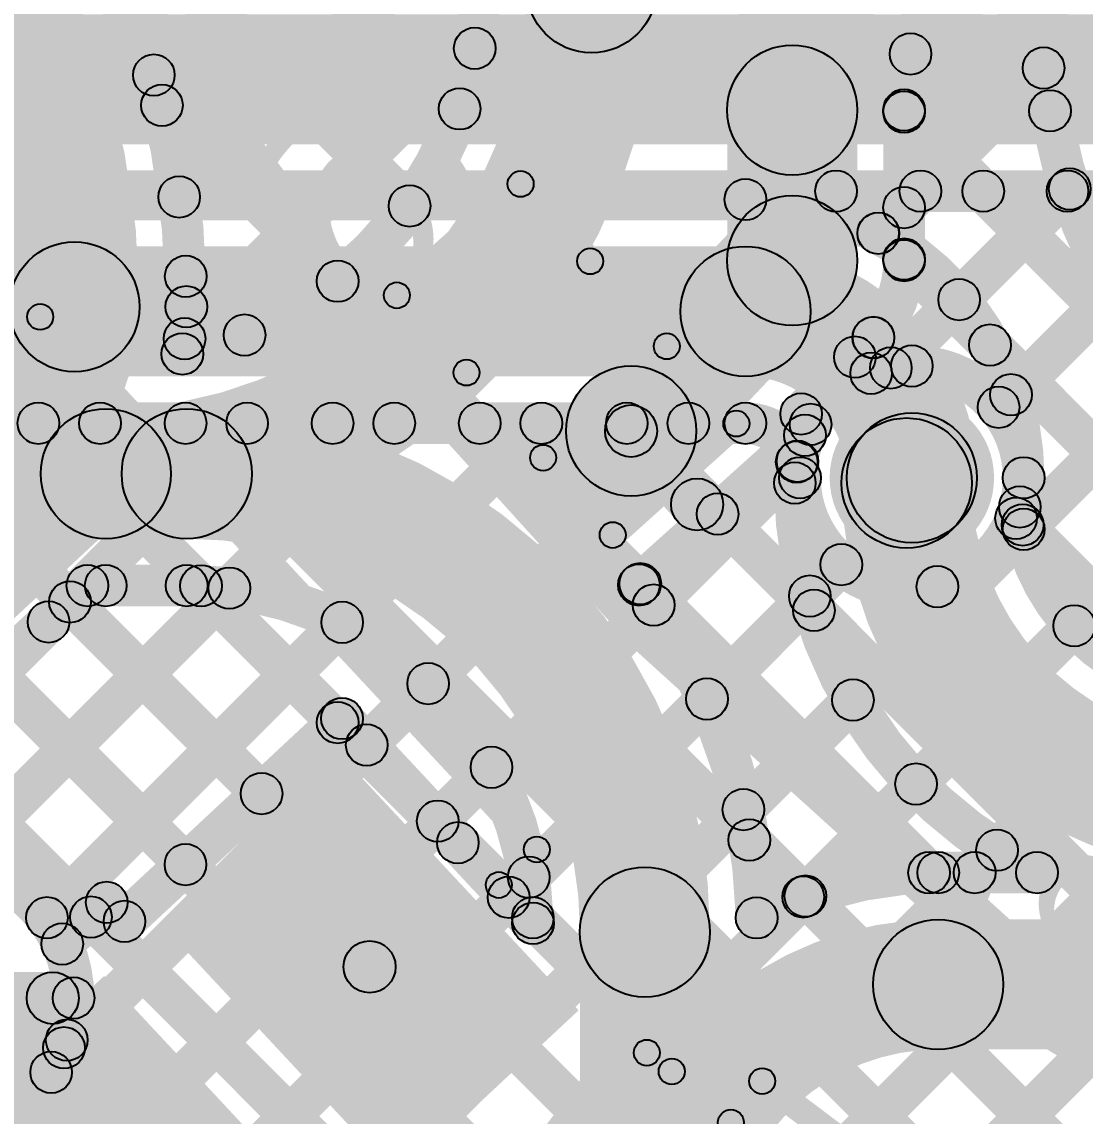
# Model space of a CAD drawing. Header units: millimetres. Extents: x -2.17 to 2.17, y -2.17 to 2.17.
# Drawn here: x -0.8121 to -0.6077, y -0.7823 to -0.572 of the extents above; entities that cross this region are included whole.
import ezdxf

# ---------------------------------------------------------------- set-up
doc = ezdxf.new("R2010")
doc.units = ezdxf.units.MM
doc.header["$MEASUREMENT"] = 0
for name, color, linetype in [('BottomLayer', 5, 'Continuous'), ('BottomSolder', 6, 'Continuous'), ('Mechanical2', 216, 'Continuous'), ('TopLayer', 1, 'Continuous'), ('TopOverlay', 2, 'Continuous'), ('TopPaste', 8, 'Continuous'), ('TopSolder', 216, 'Continuous'), ('ViaHoleLayer', 16, 'Continuous')]:
    doc.layers.add(name, color=color, linetype=linetype)

# ---------------------------------------------------------------- blocks, each defined once
blk = doc.blocks.new('WS2812B_M____219')
at = {"layer": 'TopLayer'}
for points in [[(-0.09409, 0.05079), (-0.03504, 0.05079), (-0.03504, 0.01142), (-0.09409, 0.01142)], [(0.03504, 0.05079), (0.09409, 0.05079), (0.09409, 0.01142), (0.03504, 0.01142)], [(0.03504, -0.01142), (0.09409, -0.01142), (0.09409, -0.05079), (0.03504, -0.05079)]]:
    blk.add_hatch(color=1, dxfattribs=at).paths.add_polyline_path(points)
at = {"layer": 'TopOverlay'}
h = blk.add_hatch(color=2, dxfattribs=at)
edge = h.paths.add_edge_path()
edge.add_arc((-0.07, 0.07), 0.0025, 0, 360)
h = blk.add_hatch(color=2, dxfattribs=at)
edge = h.paths.add_edge_path()
edge.add_arc((-0.07, 0.07), 0.0025, 0, 360)
for points in [[(-0.07, 0.0675), (-0.07, 0.0725), (0.07, 0.0725), (0.07, 0.0675)], [(-0.0675, 0.06), (-0.0725, 0.06), (-0.0725, 0.07), (-0.0675, 0.07)], [(0.0725, 0.06), (0.0675, 0.06), (0.0675, 0.07), (0.0725, 0.07)]]:
    blk.add_hatch(color=2, dxfattribs=at).paths.add_polyline_path(points)
h = blk.add_hatch(color=2, dxfattribs=at)
edge = h.paths.add_edge_path()
edge.add_arc((0.07, 0.07), 0.0025, 0, 360)
h = blk.add_hatch(color=2, dxfattribs=at)
edge = h.paths.add_edge_path()
edge.add_arc((0.07, 0.07), 0.0025, 0, 360)
h = blk.add_hatch(color=2, dxfattribs=at)
edge = h.paths.add_edge_path()
edge.add_arc((0.07, 0.06), 0.0025, 0, 360)
at = {"layer": 'TopPaste'}
for points in [[(-0.09409, 0.05079), (-0.03504, 0.05079), (-0.03504, 0.01142), (-0.09409, 0.01142)], [(0.03504, 0.05079), (0.09409, 0.05079), (0.09409, 0.01142), (0.03504, 0.01142)], [(0.03504, -0.01142), (0.09409, -0.01142), (0.09409, -0.05079), (0.03504, -0.05079)]]:
    blk.add_hatch(color=8, dxfattribs=at).paths.add_polyline_path(points)
at = {"layer": 'TopSolder'}
for points in [[(-0.09809, 0.05479), (-0.03104, 0.05479), (-0.03104, 0.00742), (-0.09809, 0.00742)], [(0.03104, 0.05479), (0.09809, 0.05479), (0.09809, 0.00742), (0.03104, 0.00742)], [(0.03104, -0.00742), (0.09809, -0.00742), (0.09809, -0.05479), (0.03104, -0.05479)]]:
    blk.add_hatch(color=216, dxfattribs=at).paths.add_polyline_path(points)
at = {"layer": 'TopOverlay'}
for centre in [(-0.07, 0.07), (-0.07, 0.07), (0.07, 0.07), (0.07, 0.07), (0.07, 0.06)]:
    blk.add_circle(centre, 0.0025, dxfattribs=at)
blk = doc.blocks.new('WS2812B_M____220')
at = {"layer": 'TopLayer'}
blk.add_hatch(color=1, dxfattribs=at).paths.add_polyline_path([(-0.09409, 0.05079), (-0.03504, 0.05079), (-0.03504, 0.01142), (-0.09409, 0.01142)])
at = {"layer": 'TopOverlay'}
h = blk.add_hatch(color=2, dxfattribs=at)
edge = h.paths.add_edge_path()
edge.add_arc((-0.07, 0.07), 0.0025, 0, 360)
h = blk.add_hatch(color=2, dxfattribs=at)
edge = h.paths.add_edge_path()
edge.add_arc((-0.07, 0.07), 0.0025, 0, 360)
for points in [[(-0.07, 0.0675), (-0.07, 0.0725), (0.07, 0.0725), (0.07, 0.0675)], [(-0.0675, 0.06), (-0.0725, 0.06), (-0.0725, 0.07), (-0.0675, 0.07)]]:
    blk.add_hatch(color=2, dxfattribs=at).paths.add_polyline_path(points)
h = blk.add_hatch(color=2, dxfattribs=at)
edge = h.paths.add_edge_path()
edge.add_arc((-0.091, 0.061), 0.0025, 0, 360)
h = blk.add_hatch(color=2, dxfattribs=at)
edge = h.paths.add_edge_path()
edge.add_arc((-0.085, 0.061), 0.0025, 0, 360)
h = blk.add_hatch(color=2, dxfattribs=at)
edge = h.paths.add_edge_path()
edge.add_arc((-0.07, 0.06), 0.0025, 0, 360)
at = {"layer": 'TopPaste'}
blk.add_hatch(color=8, dxfattribs=at).paths.add_polyline_path([(-0.09409, 0.05079), (-0.03504, 0.05079), (-0.03504, 0.01142), (-0.09409, 0.01142)])
at = {"layer": 'TopSolder'}
blk.add_hatch(color=216, dxfattribs=at).paths.add_polyline_path([(-0.09809, 0.05479), (-0.03104, 0.05479), (-0.03104, 0.00742), (-0.09809, 0.00742)])
at = {"layer": 'TopOverlay', "const_width": 0.005}
blk.add_lwpolyline([(-0.085, 0.061, 1), (-0.091, 0.061, 1)], format="xyb", close=True, dxfattribs=at)
at = {"layer": 'TopOverlay'}
for centre in [(-0.07, 0.07), (-0.07, 0.07), (-0.091, 0.061), (-0.085, 0.061), (-0.07, 0.06)]:
    blk.add_circle(centre, 0.0025, dxfattribs=at)
blk = doc.blocks.new('C__0402_390')
at = {"layer": 'TopLayer'}
for points in [[(-0.0275, -0.0125), (-0.0275, 0.0125), (-0.0095, 0.0125), (-0.0095, -0.0125)], [(0.0095, -0.0125), (0.0095, 0.0125), (0.0275, 0.0125), (0.0275, -0.0125)]]:
    blk.add_hatch(color=1, dxfattribs=at).paths.add_polyline_path(points)
at = {"layer": 'TopOverlay'}
h = blk.add_hatch(color=2, dxfattribs=at)
edge = h.paths.add_edge_path()
edge.add_arc((-0.031, 0.016), 0.0025, 0, 360)
h = blk.add_hatch(color=2, dxfattribs=at)
edge = h.paths.add_edge_path()
edge.add_arc((-0.031, 0.016), 0.0025, 0, 360)
for points in [[(-0.011, 0.0185), (-0.011, 0.0135), (-0.031, 0.0135), (-0.031, 0.0185)], [(0.031, 0.0185), (0.031, 0.0135), (0.011, 0.0135), (0.011, 0.0185)], [(-0.0335, 0.016), (-0.0285, 0.016), (-0.0285, -0.016), (-0.0335, -0.016)], [(0.0285, 0.016), (0.0335, 0.016), (0.0335, -0.016), (0.0285, -0.016)], [(-0.011, -0.0135), (-0.011, -0.0185), (-0.031, -0.0185), (-0.031, -0.0135)], [(0.031, -0.0135), (0.031, -0.0185), (0.011, -0.0185), (0.011, -0.0135)]]:
    blk.add_hatch(color=2, dxfattribs=at).paths.add_polyline_path(points)
h = blk.add_hatch(color=2, dxfattribs=at)
edge = h.paths.add_edge_path()
edge.add_arc((-0.011, 0.016), 0.0025, 0, 360)
h = blk.add_hatch(color=2, dxfattribs=at)
edge = h.paths.add_edge_path()
edge.add_arc((0.011, 0.016), 0.0025, 0, 360)
h = blk.add_hatch(color=2, dxfattribs=at)
edge = h.paths.add_edge_path()
edge.add_arc((0.031, 0.016), 0.0025, 0, 360)
h = blk.add_hatch(color=2, dxfattribs=at)
edge = h.paths.add_edge_path()
edge.add_arc((0.031, 0.016), 0.0025, 0, 360)
h = blk.add_hatch(color=2, dxfattribs=at)
edge = h.paths.add_edge_path()
edge.add_arc((-0.031, -0.016), 0.0025, 0, 360)
h = blk.add_hatch(color=2, dxfattribs=at)
edge = h.paths.add_edge_path()
edge.add_arc((-0.031, -0.016), 0.0025, 0, 360)
h = blk.add_hatch(color=2, dxfattribs=at)
edge = h.paths.add_edge_path()
edge.add_arc((-0.011, -0.016), 0.0025, 0, 360)
h = blk.add_hatch(color=2, dxfattribs=at)
edge = h.paths.add_edge_path()
edge.add_arc((0.011, -0.016), 0.0025, 0, 360)
h = blk.add_hatch(color=2, dxfattribs=at)
edge = h.paths.add_edge_path()
edge.add_arc((0.031, -0.016), 0.0025, 0, 360)
h = blk.add_hatch(color=2, dxfattribs=at)
edge = h.paths.add_edge_path()
edge.add_arc((0.031, -0.016), 0.0025, 0, 360)
at = {"layer": 'TopPaste'}
for points in [[(-0.0275, -0.0125), (-0.0275, 0.0125), (-0.0095, 0.0125), (-0.0095, -0.0125)], [(0.0095, -0.0125), (0.0095, 0.0125), (0.0275, 0.0125), (0.0275, -0.0125)]]:
    blk.add_hatch(color=8, dxfattribs=at).paths.add_polyline_path(points)
at = {"layer": 'TopSolder'}
for points in [[(-0.02986, -0.01486), (-0.02986, 0.01486), (-0.00714, 0.01486), (-0.00714, -0.01486)], [(0.00714, -0.01486), (0.00714, 0.01486), (0.02986, 0.01486), (0.02986, -0.01486)]]:
    blk.add_hatch(color=216, dxfattribs=at).paths.add_polyline_path(points)
at = {"layer": 'TopOverlay'}
for centre in [(-0.031, 0.016), (-0.031, 0.016), (-0.011, 0.016), (0.011, 0.016), (0.031, 0.016), (0.031, 0.016), (-0.031, -0.016), (-0.031, -0.016), (-0.011, -0.016), (0.011, -0.016), (0.031, -0.016), (0.031, -0.016)]:
    blk.add_circle(centre, 0.0025, dxfattribs=at)

msp = doc.modelspace()

# ---------------------------------------------------------------- hatches: boundary and pattern name
at = {"layer": 'BottomLayer'}
for points in [[(-1.06861, -0.5955), (-1.06861, -0.5705), (-0.285, -0.5705), (-0.285, -0.5955)], [(-1.03646, -0.6085), (-1.03646, -0.6005), (-0.50654, -0.6005), (-0.50654, -0.6085)], [(-0.956, -0.61011), (-0.956, -0.60211), (-0.673, -0.60211), (-0.673, -0.61011)], [(-0.80367, -0.85933), (-0.80933, -0.85367), (-0.55733, -0.60167), (-0.55167, -0.60733)], [(-0.79242, -0.87636), (-0.79808, -0.87071), (-0.52904, -0.60167), (-0.52339, -0.60733)], [(-0.6584, -0.60733), (-0.65274, -0.60167), (-0.64465, -0.60976), (-0.65031, -0.61542)], [(-0.64463, -0.61543), (-0.65028, -0.60977), (-0.64218, -0.60167), (-0.63652, -0.60733)], [(-0.62908, -0.62817), (-0.63474, -0.62252), (-0.6139, -0.60167), (-0.60824, -0.60733)], [(-0.63011, -0.60733), (-0.62446, -0.60167), (-0.52567, -0.70046), (-0.53133, -0.70611)], [(-0.61911, -0.64648), (-0.62476, -0.64082), (-0.58561, -0.60167), (-0.57995, -0.60733)], [(-0.61911, -0.64648), (-0.62476, -0.64082), (-0.58561, -0.60167), (-0.57995, -0.60733)], [(-0.956, -0.64011), (-0.956, -0.61511), (-0.673, -0.61511), (-0.673, -0.64011)], [(-0.76471, -0.87694), (-0.77037, -0.87128), (-0.53024, -0.63115), (-0.52458, -0.63681)], [(-0.62881, -0.63692), (-0.62315, -0.63126), (-0.46717, -0.78724), (-0.47283, -0.7929)], [(-0.956, -0.65311), (-0.956, -0.64511), (-0.673, -0.64511), (-0.673, -0.65311)], [(-0.91039, -0.76806), (-0.91605, -0.7624), (-0.79993, -0.64628), (-0.79427, -0.65194)], [(-0.89663, -0.65194), (-0.89097, -0.64628), (-0.66597, -0.87128), (-0.67163, -0.87694)], [(-0.88939, -0.77534), (-0.89505, -0.76969), (-0.77164, -0.64628), (-0.76599, -0.65194)], [(-0.86834, -0.65194), (-0.86269, -0.64628), (-0.63769, -0.87128), (-0.64334, -0.87694)], [(-0.84006, -0.65194), (-0.8344, -0.64628), (-0.6094, -0.87128), (-0.61506, -0.87694)], [(-0.82253, -0.73676), (-0.82818, -0.73111), (-0.74336, -0.64628), (-0.7377, -0.65194)], [(-0.81178, -0.65194), (-0.80612, -0.64628), (-0.58112, -0.87128), (-0.58678, -0.87694)], [(-0.80448, -0.747), (-0.81014, -0.74135), (-0.71507, -0.64628), (-0.70942, -0.65194)], [(-0.8012, -0.772), (-0.80686, -0.76635), (-0.68679, -0.64628), (-0.68113, -0.65194)], [(-0.78349, -0.65194), (-0.77783, -0.64628), (-0.56877, -0.85534), (-0.57443, -0.861)], [(-0.75521, -0.65194), (-0.74955, -0.64628), (-0.56877, -0.82706), (-0.57443, -0.83272)], [(-0.72692, -0.65194), (-0.72127, -0.64628), (-0.56535, -0.8022), (-0.571, -0.80786)], [(-0.69864, -0.65194), (-0.69298, -0.64628), (-0.55102, -0.78824), (-0.55668, -0.7939)], [(-0.80367, -0.80276), (-0.80933, -0.7971), (-0.66582, -0.6536), (-0.66017, -0.65926)], [(-0.73643, -0.87694), (-0.74208, -0.87128), (-0.53133, -0.66053), (-0.52567, -0.66618)], [(-0.62379, -0.67022), (-0.61813, -0.66457), (-0.50156, -0.78114), (-0.50721, -0.78679)], [(-0.80367, -0.83105), (-0.80933, -0.82539), (-0.6574, -0.67346), (-0.65174, -0.67912)], [(-0.80367, -0.83105), (-0.80933, -0.82539), (-0.6574, -0.67346), (-0.65174, -0.67912)], [(-0.63892, -0.68337), (-0.63327, -0.67771), (-0.52581, -0.78517), (-0.53147, -0.79083)], [(-0.70814, -0.87694), (-0.7138, -0.87128), (-0.53133, -0.68881), (-0.52567, -0.69447)], [(-0.828, -0.76461), (-0.828, -0.75461), (-0.80619, -0.75461), (-0.80619, -0.76461)], [(-0.80632, -0.77053), (-0.80066, -0.76488), (-0.69426, -0.87128), (-0.69991, -0.87694)], [(-0.8025, -0.85869), (-0.8105, -0.85869), (-0.8105, -0.77389), (-0.8025, -0.77389)]]:
    msp.add_hatch(color=5, dxfattribs=at).paths.add_polyline_path(points)
h = msp.add_hatch(color=5, dxfattribs=at)
edge = h.paths.add_edge_path()
edge.add_arc((-0.65557, -0.6045), 0.004, 0, 360)
h = msp.add_hatch(color=5, dxfattribs=at)
edge = h.paths.add_edge_path()
edge.add_arc((-0.63935, -0.6045), 0.004, 0, 360)
h = msp.add_hatch(color=5, dxfattribs=at)
edge = h.paths.add_edge_path()
edge.add_arc((-0.62728, -0.6045), 0.004, 0, 360)
h = msp.add_hatch(color=5, dxfattribs=at)
edge = h.paths.add_edge_path()
edge.add_arc((-0.61107, -0.6045), 0.004, 0, 360)
h = msp.add_hatch(color=5, dxfattribs=at)
edge = h.paths.add_edge_path()
edge.add_arc((-0.673, -0.60611), 0.004, 0, 360)
h = msp.add_hatch(color=5, dxfattribs=at)
edge = h.paths.add_edge_path()
edge.add_arc((-0.673, -0.60611), 0.004, 0, 360)
h = msp.add_hatch(color=5, dxfattribs=at)
edge = h.paths.add_edge_path()
edge.add_arc((-0.64748, -0.61259), 0.004, 0, 360)
h = msp.add_hatch(color=5, dxfattribs=at)
edge = h.paths.add_edge_path()
edge.add_arc((-0.64745, -0.6126), 0.004, 0, 360)
h = msp.add_hatch(color=5, dxfattribs=at)
edge = h.paths.add_edge_path()
edge.add_arc((-0.673, -0.62761), 0.0125, 0, 360)
h = msp.add_hatch(color=5, dxfattribs=at)
edge = h.paths.add_edge_path()
edge.add_arc((-0.673, -0.62761), 0.0125, 0, 360)
h = msp.add_hatch(color=5, dxfattribs=at)
edge = h.paths.add_edge_path()
edge.add_arc((-0.63191, -0.62535), 0.004, 0, 360)
h = msp.add_hatch(color=5, dxfattribs=at)
edge = h.paths.add_edge_path()
edge.add_arc((-0.62598, -0.63409), 0.004, 0, 360)
h = msp.add_hatch(color=5, dxfattribs=at)
edge = h.paths.add_edge_path()
edge.add_arc((-0.62194, -0.64365), 0.004, 0, 360)
h = msp.add_hatch(color=5, dxfattribs=at)
edge = h.paths.add_edge_path()
edge.add_arc((-0.62194, -0.64365), 0.004, 0, 360)
h = msp.add_hatch(color=5, dxfattribs=at)
edge = h.paths.add_edge_path()
edge.add_arc((-0.80895, -0.64911), 0.004, 0, 360)
h = msp.add_hatch(color=5, dxfattribs=at)
edge = h.paths.add_edge_path()
edge.add_arc((-0.7971, -0.64911), 0.004, 0, 360)
h = msp.add_hatch(color=5, dxfattribs=at)
edge = h.paths.add_edge_path()
edge.add_arc((-0.78066, -0.64911), 0.004, 0, 360)
h = msp.add_hatch(color=5, dxfattribs=at)
edge = h.paths.add_edge_path()
edge.add_arc((-0.76881, -0.64911), 0.004, 0, 360)
h = msp.add_hatch(color=5, dxfattribs=at)
edge = h.paths.add_edge_path()
edge.add_arc((-0.75238, -0.64911), 0.004, 0, 360)
h = msp.add_hatch(color=5, dxfattribs=at)
edge = h.paths.add_edge_path()
edge.add_arc((-0.74053, -0.64911), 0.004, 0, 360)
h = msp.add_hatch(color=5, dxfattribs=at)
edge = h.paths.add_edge_path()
edge.add_arc((-0.72409, -0.64911), 0.004, 0, 360)
h = msp.add_hatch(color=5, dxfattribs=at)
edge = h.paths.add_edge_path()
edge.add_arc((-0.71225, -0.64911), 0.004, 0, 360)
h = msp.add_hatch(color=5, dxfattribs=at)
edge = h.paths.add_edge_path()
edge.add_arc((-0.69581, -0.64911), 0.004, 0, 360)
h = msp.add_hatch(color=5, dxfattribs=at)
edge = h.paths.add_edge_path()
edge.add_arc((-0.68396, -0.64911), 0.004, 0, 360)
h = msp.add_hatch(color=5, dxfattribs=at)
edge = h.paths.add_edge_path()
edge.add_arc((-0.673, -0.64911), 0.004, 0, 360)
h = msp.add_hatch(color=5, dxfattribs=at)
edge = h.paths.add_edge_path()
edge.add_arc((-0.673, -0.64911), 0.004, 0, 360)
h = msp.add_hatch(color=5, dxfattribs=at)
edge = h.paths.add_edge_path()
edge.add_arc((-0.641, -0.65961), 0.0125, 0, 360)
h = msp.add_hatch(color=5, dxfattribs=at)
edge = h.paths.add_edge_path()
edge.add_arc((-0.641, -0.65961), 0.01181, 0, 360)
h = msp.add_hatch(color=5, dxfattribs=at)
edge = h.paths.add_edge_path()
edge.add_arc((-0.66299, -0.65643), 0.004, 0, 360)
h = msp.add_hatch(color=5, dxfattribs=at)
edge = h.paths.add_edge_path()
edge.add_arc((-0.6625, -0.65961), 0.004, 0, 360)
h = msp.add_hatch(color=5, dxfattribs=at)
edge = h.paths.add_edge_path()
edge.add_arc((-0.6625, -0.65961), 0.004, 0, 360)
h = msp.add_hatch(color=5, dxfattribs=at)
edge = h.paths.add_edge_path()
edge.add_arc((-0.6195, -0.65961), 0.004, 0, 360)
h = msp.add_hatch(color=5, dxfattribs=at)
edge = h.paths.add_edge_path()
edge.add_arc((-0.6195, -0.65961), 0.004, 0, 360)
h = msp.add_hatch(color=5, dxfattribs=at)
edge = h.paths.add_edge_path()
edge.add_arc((-0.62096, -0.66739), 0.004, 0, 360)
h = msp.add_hatch(color=5, dxfattribs=at)
edge = h.paths.add_edge_path()
edge.add_arc((-0.65457, -0.67629), 0.004, 0, 360)
h = msp.add_hatch(color=5, dxfattribs=at)
edge = h.paths.add_edge_path()
edge.add_arc((-0.65457, -0.67629), 0.004, 0, 360)
h = msp.add_hatch(color=5, dxfattribs=at)
edge = h.paths.add_edge_path()
edge.add_arc((-0.63609, -0.68054), 0.004, 0, 360)
h = msp.add_hatch(color=5, dxfattribs=at)
edge = h.paths.add_edge_path()
edge.add_arc((-0.80731, -0.74418), 0.004, 0, 360)
h = msp.add_hatch(color=5, dxfattribs=at)
edge = h.paths.add_edge_path()
edge.add_arc((-0.80619, -0.75961), 0.005, 0, 360)
h = msp.add_hatch(color=5, dxfattribs=at)
edge = h.paths.add_edge_path()
edge.add_arc((-0.80219, -0.75961), 0.004, 0, 360)
h = msp.add_hatch(color=5, dxfattribs=at)
edge = h.paths.add_edge_path()
edge.add_arc((-0.80219, -0.75961), 0.004, 0, 360)
h = msp.add_hatch(color=5, dxfattribs=at)
edge = h.paths.add_edge_path()
edge.add_arc((-0.80403, -0.76918), 0.004, 0, 360)
h = msp.add_hatch(color=5, dxfattribs=at)
edge = h.paths.add_edge_path()
edge.add_arc((-0.80349, -0.7677), 0.004, 0, 360)
h = msp.add_hatch(color=5, dxfattribs=at)
edge = h.paths.add_edge_path()
edge.add_arc((-0.8065, -0.77389), 0.004, 0, 360)
h = msp.add_hatch(color=5, dxfattribs=at)
edge = h.paths.add_edge_path()
edge.add_arc((-0.8065, -0.77389), 0.004, 0, 360)
at = {"layer": 'BottomSolder'}
h = msp.add_hatch(color=6, dxfattribs=at)
edge = h.paths.add_edge_path()
edge.add_arc((-0.641, -0.65961), 0.01581, 0, 360)
at = {"layer": 'TopLayer'}
for points in [[(-0.78392, -0.58502), (-0.78958, -0.57936), (-0.71992, -0.50971), (-0.71426, -0.51536)], [(-0.77845, -0.54385), (-0.77279, -0.53819), (-0.72513, -0.58585), (-0.73079, -0.5915)], [(-0.77905, -0.60844), (-0.78471, -0.60278), (-0.72692, -0.54499), (-0.72126, -0.55065)], [(-0.79689, -0.55369), (-0.79123, -0.54803), (-0.73475, -0.60451), (-0.74041, -0.61017)], [(-0.63843, -0.58095), (-0.64409, -0.5753), (-0.61931, -0.55052), (-0.61365, -0.55618)], [(-0.63975, -0.5694), (-0.63409, -0.56375), (-0.61161, -0.58623), (-0.61727, -0.59189)], [(-0.77802, -0.63569), (-0.78368, -0.63004), (-0.72787, -0.57422), (-0.72221, -0.57988)], [(-0.63967, -0.61048), (-0.64533, -0.60482), (-0.61851, -0.578), (-0.61285, -0.58366)], [(-0.78803, -0.59083), (-0.78237, -0.58518), (-0.74857, -0.61898), (-0.75422, -0.62464)], [(-0.64533, -0.59211), (-0.63967, -0.58646), (-0.58985, -0.63628), (-0.59551, -0.64194)], [(-0.6515, -0.61785), (-0.6765, -0.61785), (-0.6765, -0.58891), (-0.6515, -0.58891)], [(-0.6385, -0.61785), (-0.6465, -0.61785), (-0.6465, -0.58891), (-0.6385, -0.58891)], [(-0.64222, -0.64131), (-0.64787, -0.63565), (-0.61347, -0.60125), (-0.60782, -0.60691)], [(-0.68592, -0.6592), (-0.70408, -0.64202), (-0.67308, -0.60926), (-0.65492, -0.62644)], [(-0.64533, -0.6204), (-0.63967, -0.61474), (-0.55613, -0.69828), (-0.56179, -0.70394)], [(-0.78343, -0.62371), (-0.77778, -0.61806), (-0.76648, -0.62935), (-0.77214, -0.63501)], [(-0.62149, -0.64887), (-0.62715, -0.64321), (-0.60507, -0.62113), (-0.59941, -0.62678)], [(-0.62149, -0.64887), (-0.62715, -0.64321), (-0.60507, -0.62113), (-0.59941, -0.62678)], [(-0.65939, -0.65008), (-0.6652, -0.64458), (-0.65131, -0.62991), (-0.6455, -0.63541)], [(-0.65478, -0.63923), (-0.64912, -0.63357), (-0.64601, -0.63669), (-0.65166, -0.64235)], [(-0.61668, -0.67234), (-0.62234, -0.66668), (-0.59397, -0.63831), (-0.58831, -0.64397)], [(-0.83409, -0.67132), (-0.83409, -0.64632), (-0.796, -0.64632), (-0.796, -0.67132)], [(-0.796, -0.67132), (-0.796, -0.64632), (-0.78044, -0.64632), (-0.78044, -0.67132)], [(-0.69872, -0.65396), (-0.69128, -0.64726), (-0.67857, -0.66138), (-0.686, -0.66808)], [(-0.6908, -0.68316), (-0.69616, -0.67722), (-0.66422, -0.64846), (-0.65887, -0.65441)], [(-0.68781, -0.6869), (-0.69347, -0.68124), (-0.66596, -0.65374), (-0.66031, -0.6594)], [(-0.60695, -0.69089), (-0.6126, -0.68523), (-0.58047, -0.65309), (-0.57481, -0.65875)], [(-0.68118, -0.6694), (-0.67552, -0.66374), (-0.657, -0.68226), (-0.66266, -0.68792)], [(-0.62252, -0.67149), (-0.61686, -0.66583), (-0.58522, -0.69747), (-0.59088, -0.70313)], [(-0.79952, -0.68432), (-0.79952, -0.67632), (-0.796, -0.67632), (-0.796, -0.68432)], [(-0.796, -0.68432), (-0.796, -0.67632), (-0.78044, -0.67632), (-0.78044, -0.68432)], [(-0.69606, -0.6828), (-0.69041, -0.67714), (-0.63486, -0.73269), (-0.64051, -0.73835)], [(-0.82531, -0.70984), (-0.83077, -0.70399), (-0.80224, -0.67739), (-0.79679, -0.68324)], [(-0.82253, -0.73676), (-0.82818, -0.73111), (-0.77507, -0.67799), (-0.76941, -0.68365)], [(-0.78051, -0.6832), (-0.77486, -0.67754), (-0.74857, -0.70383), (-0.75423, -0.70949)], [(-0.80571, -0.68629), (-0.80006, -0.68063), (-0.76321, -0.71748), (-0.76887, -0.72313)], [(-0.67757, -0.70495), (-0.68323, -0.69929), (-0.66345, -0.67951), (-0.65779, -0.68517)], [(-0.67757, -0.70495), (-0.68323, -0.69929), (-0.66345, -0.67951), (-0.65779, -0.68517)], [(-0.87523, -0.76118), (-0.88088, -0.75552), (-0.80983, -0.68447), (-0.80417, -0.69012)], [(-0.80448, -0.747), (-0.81014, -0.74135), (-0.75337, -0.68457), (-0.74771, -0.69023)], [(-0.82035, -0.69993), (-0.81469, -0.69428), (-0.77784, -0.73113), (-0.7835, -0.73678)], [(-0.74299, -0.7138), (-0.74865, -0.70814), (-0.73684, -0.69633), (-0.73118, -0.70199)], [(-0.67055, -0.72621), (-0.67621, -0.72055), (-0.65516, -0.6995), (-0.6495, -0.70516)], [(-0.78968, -0.74782), (-0.79513, -0.74197), (-0.75329, -0.70295), (-0.74784, -0.7088)], [(-0.75349, -0.70861), (-0.74764, -0.70315), (-0.71092, -0.74253), (-0.71677, -0.74799)], [(-0.83498, -0.71358), (-0.82933, -0.70793), (-0.79602, -0.74124), (-0.80167, -0.74689)], [(-0.72934, -0.72843), (-0.735, -0.72278), (-0.72466, -0.71243), (-0.719, -0.71809)], [(-0.65906, -0.743), (-0.66471, -0.73734), (-0.64302, -0.71565), (-0.63737, -0.72131)], [(-0.73112, -0.73259), (-0.72547, -0.72693), (-0.71105, -0.74135), (-0.71671, -0.74701)], [(-0.67509, -0.73206), (-0.66943, -0.7264), (-0.65864, -0.73719), (-0.6643, -0.74285)], [(-0.6261, -0.73833), (-0.63176, -0.73267), (-0.62745, -0.72836), (-0.62179, -0.73402)], [(-0.63593, -0.7395), (-0.63593, -0.7315), (-0.61693, -0.7315), (-0.61693, -0.7395)], [(-0.7157, -0.74307), (-0.72135, -0.73741), (-0.71749, -0.73355), (-0.71183, -0.73921)], [(-0.7157, -0.74307), (-0.72135, -0.73741), (-0.71749, -0.73355), (-0.71183, -0.73921)], [(-0.80165, -0.75214), (-0.8071, -0.74629), (-0.79854, -0.73831), (-0.79309, -0.74416)], [(-0.79874, -0.74396), (-0.79289, -0.73851), (-0.78948, -0.74216), (-0.79533, -0.74762)], [(-0.63593, -0.7695), (-0.63593, -0.7445), (-0.57682, -0.7445), (-0.57682, -0.7695)], [(-0.67982, -0.80644), (-0.70482, -0.80644), (-0.70482, -0.74693), (-0.67982, -0.74693)], [(-0.83717, -0.76811), (-0.81883, -0.75112), (-0.78508, -0.78755), (-0.80341, -0.80454)], [(-0.75019, -0.7545), (-0.74035, -0.75274), (-0.72136, -0.85871), (-0.73121, -0.86047)]]:
    msp.add_hatch(color=1, dxfattribs=at).paths.add_polyline_path(points)
h = msp.add_hatch(color=1, dxfattribs=at)
edge = h.paths.add_edge_path()
edge.add_arc((-0.70259, -0.56541), 0.0125, 0, 360)
h = msp.add_hatch(color=1, dxfattribs=at)
edge = h.paths.add_edge_path()
edge.add_arc((-0.70259, -0.56541), 0.0125, 0, 360)
h = msp.add_hatch(color=1, dxfattribs=at)
edge = h.paths.add_edge_path()
edge.add_arc((-0.72504, -0.57705), 0.004, 0, 360)
h = msp.add_hatch(color=1, dxfattribs=at)
edge = h.paths.add_edge_path()
edge.add_arc((-0.64126, -0.57812), 0.004, 0, 360)
h = msp.add_hatch(color=1, dxfattribs=at)
edge = h.paths.add_edge_path()
edge.add_arc((-0.78675, -0.58219), 0.004, 0, 360)
h = msp.add_hatch(color=1, dxfattribs=at)
edge = h.paths.add_edge_path()
edge.add_arc((-0.664, -0.58891), 0.0125, 0, 360)
h = msp.add_hatch(color=1, dxfattribs=at)
edge = h.paths.add_edge_path()
edge.add_arc((-0.664, -0.58891), 0.0125, 0, 360)
h = msp.add_hatch(color=1, dxfattribs=at)
edge = h.paths.add_edge_path()
edge.add_arc((-0.61568, -0.58083), 0.004, 0, 360)
h = msp.add_hatch(color=1, dxfattribs=at)
edge = h.paths.add_edge_path()
edge.add_arc((-0.7852, -0.588), 0.004, 0, 360)
h = msp.add_hatch(color=1, dxfattribs=at)
edge = h.paths.add_edge_path()
edge.add_arc((-0.72796, -0.58868), 0.004, 0, 360)
h = msp.add_hatch(color=1, dxfattribs=at)
edge = h.paths.add_edge_path()
edge.add_arc((-0.6425, -0.58891), 0.004, 0, 360)
h = msp.add_hatch(color=1, dxfattribs=at)
edge = h.paths.add_edge_path()
edge.add_arc((-0.6425, -0.58891), 0.004, 0, 360)
h = msp.add_hatch(color=1, dxfattribs=at)
edge = h.paths.add_edge_path()
edge.add_arc((-0.6425, -0.58928), 0.004, 0, 360)
h = msp.add_hatch(color=1, dxfattribs=at)
edge = h.paths.add_edge_path()
edge.add_arc((-0.61444, -0.58906), 0.004, 0, 360)
h = msp.add_hatch(color=1, dxfattribs=at)
edge = h.paths.add_edge_path()
edge.add_arc((-0.61064, -0.60408), 0.004, 0, 360)
h = msp.add_hatch(color=1, dxfattribs=at)
edge = h.paths.add_edge_path()
edge.add_arc((-0.78188, -0.60561), 0.004, 0, 360)
h = msp.add_hatch(color=1, dxfattribs=at)
edge = h.paths.add_edge_path()
edge.add_arc((-0.73758, -0.60734), 0.004, 0, 360)
h = msp.add_hatch(color=1, dxfattribs=at)
edge = h.paths.add_edge_path()
edge.add_arc((-0.6425, -0.60765), 0.004, 0, 360)
h = msp.add_hatch(color=1, dxfattribs=at)
edge = h.paths.add_edge_path()
edge.add_arc((-0.664, -0.61785), 0.0125, 0, 360)
h = msp.add_hatch(color=1, dxfattribs=at)
edge = h.paths.add_edge_path()
edge.add_arc((-0.664, -0.61785), 0.0125, 0, 360)
h = msp.add_hatch(color=1, dxfattribs=at)
edge = h.paths.add_edge_path()
edge.add_arc((-0.802, -0.62673), 0.0125, 0, 360)
h = msp.add_hatch(color=1, dxfattribs=at)
edge = h.paths.add_edge_path()
edge.add_arc((-0.802, -0.62673), 0.0125, 0, 360)
h = msp.add_hatch(color=1, dxfattribs=at)
edge = h.paths.add_edge_path()
edge.add_arc((-0.6425, -0.61757), 0.004, 0, 360)
h = msp.add_hatch(color=1, dxfattribs=at)
edge = h.paths.add_edge_path()
edge.add_arc((-0.6425, -0.61785), 0.004, 0, 360)
h = msp.add_hatch(color=1, dxfattribs=at)
edge = h.paths.add_edge_path()
edge.add_arc((-0.6425, -0.61785), 0.004, 0, 360)
h = msp.add_hatch(color=1, dxfattribs=at)
edge = h.paths.add_edge_path()
edge.add_arc((-0.6425, -0.61785), 0.004, 0, 360)
h = msp.add_hatch(color=1, dxfattribs=at)
edge = h.paths.add_edge_path()
edge.add_arc((-0.78061, -0.62088), 0.004, 0, 360)
h = msp.add_hatch(color=1, dxfattribs=at)
edge = h.paths.add_edge_path()
edge.add_arc((-0.7514, -0.62181), 0.004, 0, 360)
h = msp.add_hatch(color=1, dxfattribs=at)
edge = h.paths.add_edge_path()
edge.add_arc((-0.7805, -0.62673), 0.004, 0, 360)
h = msp.add_hatch(color=1, dxfattribs=at)
edge = h.paths.add_edge_path()
edge.add_arc((-0.7805, -0.62673), 0.004, 0, 360)
h = msp.add_hatch(color=1, dxfattribs=at)
edge = h.paths.add_edge_path()
edge.add_arc((-0.78085, -0.63286), 0.004, 0, 360)
h = msp.add_hatch(color=1, dxfattribs=at)
edge = h.paths.add_edge_path()
edge.add_arc((-0.76931, -0.63218), 0.004, 0, 360)
h = msp.add_hatch(color=1, dxfattribs=at)
edge = h.paths.add_edge_path()
edge.add_arc((-0.64841, -0.63266), 0.004, 0, 360)
h = msp.add_hatch(color=1, dxfattribs=at)
edge = h.paths.add_edge_path()
edge.add_arc((-0.64841, -0.63266), 0.004, 0, 360)
h = msp.add_hatch(color=1, dxfattribs=at)
edge = h.paths.add_edge_path()
edge.add_arc((-0.64838, -0.63263), 0.004, 0, 360)
h = msp.add_hatch(color=1, dxfattribs=at)
edge = h.paths.add_edge_path()
edge.add_arc((-0.78127, -0.63579), 0.004, 0, 360)
h = msp.add_hatch(color=1, dxfattribs=at)
edge = h.paths.add_edge_path()
edge.add_arc((-0.78127, -0.63579), 0.004, 0, 360)
h = msp.add_hatch(color=1, dxfattribs=at)
edge = h.paths.add_edge_path()
edge.add_arc((-0.65195, -0.6364), 0.004, 0, 360)
h = msp.add_hatch(color=1, dxfattribs=at)
edge = h.paths.add_edge_path()
edge.add_arc((-0.64504, -0.63848), 0.004, 0, 360)
h = msp.add_hatch(color=1, dxfattribs=at)
edge = h.paths.add_edge_path()
edge.add_arc((-0.641, -0.63811), 0.004, 0, 360)
h = msp.add_hatch(color=1, dxfattribs=at)
edge = h.paths.add_edge_path()
edge.add_arc((-0.641, -0.63811), 0.004, 0, 360)
h = msp.add_hatch(color=1, dxfattribs=at)
edge = h.paths.add_edge_path()
edge.add_arc((-0.64883, -0.63952), 0.004, 0, 360)
h = msp.add_hatch(color=1, dxfattribs=at)
edge = h.paths.add_edge_path()
edge.add_arc((-0.695, -0.65061), 0.0125, 0, 360)
h = msp.add_hatch(color=1, dxfattribs=at)
edge = h.paths.add_edge_path()
edge.add_arc((-0.66229, -0.64733), 0.004, 0, 360)
h = msp.add_hatch(color=1, dxfattribs=at)
edge = h.paths.add_edge_path()
edge.add_arc((-0.62432, -0.64604), 0.004, 0, 360)
h = msp.add_hatch(color=1, dxfattribs=at)
edge = h.paths.add_edge_path()
edge.add_arc((-0.62432, -0.64604), 0.004, 0, 360)
h = msp.add_hatch(color=1, dxfattribs=at)
edge = h.paths.add_edge_path()
edge.add_arc((-0.695, -0.65061), 0.005, 0, 360)
h = msp.add_hatch(color=1, dxfattribs=at)
edge = h.paths.add_edge_path()
edge.add_arc((-0.66048, -0.64935), 0.004, 0, 360)
h = msp.add_hatch(color=1, dxfattribs=at)
edge = h.paths.add_edge_path()
edge.add_arc((-0.796, -0.65882), 0.0125, 0, 360)
h = msp.add_hatch(color=1, dxfattribs=at)
edge = h.paths.add_edge_path()
edge.add_arc((-0.796, -0.65882), 0.0125, 0, 360)
h = msp.add_hatch(color=1, dxfattribs=at)
edge = h.paths.add_edge_path()
edge.add_arc((-0.796, -0.65882), 0.0125, 0, 360)
h = msp.add_hatch(color=1, dxfattribs=at)
edge = h.paths.add_edge_path()
edge.add_arc((-0.78044, -0.65882), 0.0125, 0, 360)
h = msp.add_hatch(color=1, dxfattribs=at)
edge = h.paths.add_edge_path()
edge.add_arc((-0.78044, -0.65882), 0.0125, 0, 360)
h = msp.add_hatch(color=1, dxfattribs=at)
edge = h.paths.add_edge_path()
edge.add_arc((-0.66155, -0.65144), 0.004, 0, 360)
h = msp.add_hatch(color=1, dxfattribs=at)
edge = h.paths.add_edge_path()
edge.add_arc((-0.66155, -0.65144), 0.004, 0, 360)
h = msp.add_hatch(color=1, dxfattribs=at)
edge = h.paths.add_edge_path()
edge.add_arc((-0.641, -0.65961), 0.0125, 0, 360)
h = msp.add_hatch(color=1, dxfattribs=at)
edge = h.paths.add_edge_path()
edge.add_arc((-0.641, -0.65961), 0.01181, 0, 360)
h = msp.add_hatch(color=1, dxfattribs=at)
edge = h.paths.add_edge_path()
edge.add_arc((-0.642, -0.66061), 0.0125, 0, 360)
h = msp.add_hatch(color=1, dxfattribs=at)
edge = h.paths.add_edge_path()
edge.add_arc((-0.642, -0.66061), 0.0125, 0, 360)
h = msp.add_hatch(color=1, dxfattribs=at)
edge = h.paths.add_edge_path()
edge.add_arc((-0.66313, -0.65657), 0.004, 0, 360)
h = msp.add_hatch(color=1, dxfattribs=at)
edge = h.paths.add_edge_path()
edge.add_arc((-0.6195, -0.65961), 0.004, 0, 360)
h = msp.add_hatch(color=1, dxfattribs=at)
edge = h.paths.add_edge_path()
edge.add_arc((-0.6195, -0.65961), 0.004, 0, 360)
h = msp.add_hatch(color=1, dxfattribs=at)
edge = h.paths.add_edge_path()
edge.add_arc((-0.6635, -0.66061), 0.004, 0, 360)
h = msp.add_hatch(color=1, dxfattribs=at)
edge = h.paths.add_edge_path()
edge.add_arc((-0.6635, -0.66061), 0.004, 0, 360)
h = msp.add_hatch(color=1, dxfattribs=at)
edge = h.paths.add_edge_path()
edge.add_arc((-0.68229, -0.66473), 0.005, 0, 360)
h = msp.add_hatch(color=1, dxfattribs=at)
edge = h.paths.add_edge_path()
edge.add_arc((-0.67835, -0.66657), 0.004, 0, 360)
h = msp.add_hatch(color=1, dxfattribs=at)
edge = h.paths.add_edge_path()
edge.add_arc((-0.62024, -0.6652), 0.004, 0, 360)
h = msp.add_hatch(color=1, dxfattribs=at)
edge = h.paths.add_edge_path()
edge.add_arc((-0.62024, -0.6652), 0.004, 0, 360)
h = msp.add_hatch(color=1, dxfattribs=at)
edge = h.paths.add_edge_path()
edge.add_arc((-0.61969, -0.66866), 0.004, 0, 360)
h = msp.add_hatch(color=1, dxfattribs=at)
edge = h.paths.add_edge_path()
edge.add_arc((-0.61951, -0.66951), 0.004, 0, 360)
h = msp.add_hatch(color=1, dxfattribs=at)
edge = h.paths.add_edge_path()
edge.add_arc((-0.79952, -0.68032), 0.004, 0, 360)
h = msp.add_hatch(color=1, dxfattribs=at)
edge = h.paths.add_edge_path()
edge.add_arc((-0.79952, -0.68032), 0.004, 0, 360)
h = msp.add_hatch(color=1, dxfattribs=at)
edge = h.paths.add_edge_path()
edge.add_arc((-0.796, -0.68032), 0.004, 0, 360)
h = msp.add_hatch(color=1, dxfattribs=at)
edge = h.paths.add_edge_path()
edge.add_arc((-0.796, -0.68032), 0.004, 0, 360)
h = msp.add_hatch(color=1, dxfattribs=at)
edge = h.paths.add_edge_path()
edge.add_arc((-0.78044, -0.68032), 0.004, 0, 360)
h = msp.add_hatch(color=1, dxfattribs=at)
edge = h.paths.add_edge_path()
edge.add_arc((-0.78044, -0.68032), 0.004, 0, 360)
h = msp.add_hatch(color=1, dxfattribs=at)
edge = h.paths.add_edge_path()
edge.add_arc((-0.77768, -0.68037), 0.004, 0, 360)
h = msp.add_hatch(color=1, dxfattribs=at)
edge = h.paths.add_edge_path()
edge.add_arc((-0.77224, -0.68082), 0.004, 0, 360)
h = msp.add_hatch(color=1, dxfattribs=at)
edge = h.paths.add_edge_path()
edge.add_arc((-0.69348, -0.68019), 0.004, 0, 360)
h = msp.add_hatch(color=1, dxfattribs=at)
edge = h.paths.add_edge_path()
edge.add_arc((-0.69348, -0.68019), 0.004, 0, 360)
h = msp.add_hatch(color=1, dxfattribs=at)
edge = h.paths.add_edge_path()
edge.add_arc((-0.69323, -0.67997), 0.004, 0, 360)
h = msp.add_hatch(color=1, dxfattribs=at)
edge = h.paths.add_edge_path()
edge.add_arc((-0.66062, -0.68234), 0.004, 0, 360)
h = msp.add_hatch(color=1, dxfattribs=at)
edge = h.paths.add_edge_path()
edge.add_arc((-0.66062, -0.68234), 0.004, 0, 360)
h = msp.add_hatch(color=1, dxfattribs=at)
edge = h.paths.add_edge_path()
edge.add_arc((-0.80288, -0.68346), 0.004, 0, 360)
h = msp.add_hatch(color=1, dxfattribs=at)
edge = h.paths.add_edge_path()
edge.add_arc((-0.69064, -0.68407), 0.004, 0, 360)
h = msp.add_hatch(color=1, dxfattribs=at)
edge = h.paths.add_edge_path()
edge.add_arc((-0.65983, -0.68509), 0.004, 0, 360)
h = msp.add_hatch(color=1, dxfattribs=at)
edge = h.paths.add_edge_path()
edge.add_arc((-0.807, -0.6873), 0.004, 0, 360)
h = msp.add_hatch(color=1, dxfattribs=at)
edge = h.paths.add_edge_path()
edge.add_arc((-0.75054, -0.6874), 0.004, 0, 360)
h = msp.add_hatch(color=1, dxfattribs=at)
edge = h.paths.add_edge_path()
edge.add_arc((-0.60978, -0.68806), 0.004, 0, 360)
h = msp.add_hatch(color=1, dxfattribs=at)
edge = h.paths.add_edge_path()
edge.add_arc((-0.73401, -0.69916), 0.004, 0, 360)
h = msp.add_hatch(color=1, dxfattribs=at)
edge = h.paths.add_edge_path()
edge.add_arc((-0.6804, -0.70212), 0.004, 0, 360)
h = msp.add_hatch(color=1, dxfattribs=at)
edge = h.paths.add_edge_path()
edge.add_arc((-0.6804, -0.70212), 0.004, 0, 360)
h = msp.add_hatch(color=1, dxfattribs=at)
edge = h.paths.add_edge_path()
edge.add_arc((-0.65233, -0.70233), 0.004, 0, 360)
h = msp.add_hatch(color=1, dxfattribs=at)
edge = h.paths.add_edge_path()
edge.add_arc((-0.75057, -0.70588), 0.004, 0, 360)
h = msp.add_hatch(color=1, dxfattribs=at)
edge = h.paths.add_edge_path()
edge.add_arc((-0.75057, -0.70588), 0.004, 0, 360)
h = msp.add_hatch(color=1, dxfattribs=at)
edge = h.paths.add_edge_path()
edge.add_arc((-0.7514, -0.70666), 0.004, 0, 360)
h = msp.add_hatch(color=1, dxfattribs=at)
edge = h.paths.add_edge_path()
edge.add_arc((-0.74582, -0.71097), 0.004, 0, 360)
h = msp.add_hatch(color=1, dxfattribs=at)
edge = h.paths.add_edge_path()
edge.add_arc((-0.72183, -0.71526), 0.004, 0, 360)
h = msp.add_hatch(color=1, dxfattribs=at)
edge = h.paths.add_edge_path()
edge.add_arc((-0.64019, -0.71848), 0.004, 0, 360)
h = msp.add_hatch(color=1, dxfattribs=at)
edge = h.paths.add_edge_path()
edge.add_arc((-0.76604, -0.72031), 0.004, 0, 360)
h = msp.add_hatch(color=1, dxfattribs=at)
edge = h.paths.add_edge_path()
edge.add_arc((-0.67338, -0.72338), 0.004, 0, 360)
h = msp.add_hatch(color=1, dxfattribs=at)
edge = h.paths.add_edge_path()
edge.add_arc((-0.73217, -0.72561), 0.004, 0, 360)
h = msp.add_hatch(color=1, dxfattribs=at)
edge = h.paths.add_edge_path()
edge.add_arc((-0.67226, -0.72923), 0.004, 0, 360)
h = msp.add_hatch(color=1, dxfattribs=at)
edge = h.paths.add_edge_path()
edge.add_arc((-0.7283, -0.72976), 0.004, 0, 360)
h = msp.add_hatch(color=1, dxfattribs=at)
edge = h.paths.add_edge_path()
edge.add_arc((-0.62462, -0.73119), 0.004, 0, 360)
h = msp.add_hatch(color=1, dxfattribs=at)
edge = h.paths.add_edge_path()
edge.add_arc((-0.78067, -0.73395), 0.004, 0, 360)
h = msp.add_hatch(color=1, dxfattribs=at)
edge = h.paths.add_edge_path()
edge.add_arc((-0.63769, -0.73552), 0.004, 0, 360)
h = msp.add_hatch(color=1, dxfattribs=at)
edge = h.paths.add_edge_path()
edge.add_arc((-0.63593, -0.7355), 0.004, 0, 360)
h = msp.add_hatch(color=1, dxfattribs=at)
edge = h.paths.add_edge_path()
edge.add_arc((-0.63593, -0.7355), 0.004, 0, 360)
h = msp.add_hatch(color=1, dxfattribs=at)
edge = h.paths.add_edge_path()
edge.add_arc((-0.62893, -0.7355), 0.004, 0, 360)
h = msp.add_hatch(color=1, dxfattribs=at)
edge = h.paths.add_edge_path()
edge.add_arc((-0.61693, -0.7355), 0.004, 0, 360)
h = msp.add_hatch(color=1, dxfattribs=at)
edge = h.paths.add_edge_path()
edge.add_arc((-0.61693, -0.7355), 0.004, 0, 360)
h = msp.add_hatch(color=1, dxfattribs=at)
edge = h.paths.add_edge_path()
edge.add_arc((-0.71466, -0.73638), 0.004, 0, 360)
h = msp.add_hatch(color=1, dxfattribs=at)
edge = h.paths.add_edge_path()
edge.add_arc((-0.71466, -0.73638), 0.004, 0, 360)
h = msp.add_hatch(color=1, dxfattribs=at)
edge = h.paths.add_edge_path()
edge.add_arc((-0.69232, -0.74693), 0.0125, 0, 360)
h = msp.add_hatch(color=1, dxfattribs=at)
edge = h.paths.add_edge_path()
edge.add_arc((-0.69232, -0.74693), 0.0125, 0, 360)
h = msp.add_hatch(color=1, dxfattribs=at)
edge = h.paths.add_edge_path()
edge.add_arc((-0.66189, -0.74017), 0.004, 0, 360)
h = msp.add_hatch(color=1, dxfattribs=at)
edge = h.paths.add_edge_path()
edge.add_arc((-0.66147, -0.74002), 0.004, 0, 360)
h = msp.add_hatch(color=1, dxfattribs=at)
edge = h.paths.add_edge_path()
edge.add_arc((-0.79581, -0.74124), 0.004, 0, 360)
h = msp.add_hatch(color=1, dxfattribs=at)
edge = h.paths.add_edge_path()
edge.add_arc((-0.79581, -0.74124), 0.004, 0, 360)
h = msp.add_hatch(color=1, dxfattribs=at)
edge = h.paths.add_edge_path()
edge.add_arc((-0.71852, -0.74024), 0.004, 0, 360)
h = msp.add_hatch(color=1, dxfattribs=at)
edge = h.paths.add_edge_path()
edge.add_arc((-0.71852, -0.74024), 0.004, 0, 360)
h = msp.add_hatch(color=1, dxfattribs=at)
edge = h.paths.add_edge_path()
edge.add_arc((-0.80731, -0.74418), 0.004, 0, 360)
h = msp.add_hatch(color=1, dxfattribs=at)
edge = h.paths.add_edge_path()
edge.add_arc((-0.79885, -0.74406), 0.004, 0, 360)
h = msp.add_hatch(color=1, dxfattribs=at)
edge = h.paths.add_edge_path()
edge.add_arc((-0.71388, -0.74418), 0.004, 0, 360)
h = msp.add_hatch(color=1, dxfattribs=at)
edge = h.paths.add_edge_path()
edge.add_arc((-0.67085, -0.7442), 0.004, 0, 360)
h = msp.add_hatch(color=1, dxfattribs=at)
edge = h.paths.add_edge_path()
edge.add_arc((-0.67085, -0.7442), 0.004, 0, 360)
h = msp.add_hatch(color=1, dxfattribs=at)
edge = h.paths.add_edge_path()
edge.add_arc((-0.7924, -0.74489), 0.004, 0, 360)
h = msp.add_hatch(color=1, dxfattribs=at)
edge = h.paths.add_edge_path()
edge.add_arc((-0.7924, -0.74489), 0.004, 0, 360)
h = msp.add_hatch(color=1, dxfattribs=at)
edge = h.paths.add_edge_path()
edge.add_arc((-0.71384, -0.74526), 0.004, 0, 360)
h = msp.add_hatch(color=1, dxfattribs=at)
edge = h.paths.add_edge_path()
edge.add_arc((-0.71384, -0.74526), 0.004, 0, 360)
h = msp.add_hatch(color=1, dxfattribs=at)
edge = h.paths.add_edge_path()
edge.add_arc((-0.63593, -0.757), 0.0125, 0, 360)
h = msp.add_hatch(color=1, dxfattribs=at)
edge = h.paths.add_edge_path()
edge.add_arc((-0.63593, -0.757), 0.0125, 0, 360)
h = msp.add_hatch(color=1, dxfattribs=at)
edge = h.paths.add_edge_path()
edge.add_arc((-0.80437, -0.74922), 0.004, 0, 360)
h = msp.add_hatch(color=1, dxfattribs=at)
edge = h.paths.add_edge_path()
edge.add_arc((-0.80437, -0.74922), 0.004, 0, 360)
h = msp.add_hatch(color=1, dxfattribs=at)
edge = h.paths.add_edge_path()
edge.add_arc((-0.74527, -0.75362), 0.005, 0, 360)
at = {"layer": 'ViaHoleLayer'}
h = msp.add_hatch(color=16, dxfattribs=at)
edge = h.paths.add_edge_path()
edge.add_arc((-0.641, -0.65961), 0.00591, 0, 360)

# ---------------------------------------------------------------- linework, layer by layer
at = {"layer": 'BottomLayer'}
for points, const_width in [([(-0.673, -0.60611, -0.414214), (-0.6195, -0.65961)], 0.008), ([(-0.673, -0.62761, -0.414214), (-0.641, -0.65961)], 0.025), ([(-0.673, -0.64911, -0.414214), (-0.6625, -0.65961)], 0.008), ([(-0.6195, -0.65961, -1), (-0.6625, -0.65961)], 0.008), ([(-0.8495, -0.77389, -1.346429), (-0.80219, -0.75961)], 0.008), ([(-0.80219, -0.75961, -0.147641), (-0.8065, -0.77389)], 0.008)]:
    msp.add_lwpolyline(points, format="xyb", dxfattribs=dict(at, const_width=const_width))
for centre, radius in [((-0.65557, -0.6045), 0.004), ((-0.63935, -0.6045), 0.004), ((-0.62728, -0.6045), 0.004), ((-0.61107, -0.6045), 0.004), ((-0.673, -0.60611), 0.004), ((-0.673, -0.60611), 0.004), ((-0.64748, -0.61259), 0.004), ((-0.64745, -0.6126), 0.004), ((-0.673, -0.62761), 0.0125), ((-0.673, -0.62761), 0.0125), ((-0.63191, -0.62535), 0.004), ((-0.62598, -0.63409), 0.004), ((-0.62194, -0.64365), 0.004), ((-0.62194, -0.64365), 0.004), ((-0.80895, -0.64911), 0.004), ((-0.7971, -0.64911), 0.004), ((-0.78066, -0.64911), 0.004), ((-0.76881, -0.64911), 0.004), ((-0.75238, -0.64911), 0.004), ((-0.74053, -0.64911), 0.004), ((-0.72409, -0.64911), 0.004), ((-0.71225, -0.64911), 0.004), ((-0.69581, -0.64911), 0.004), ((-0.68396, -0.64911), 0.004), ((-0.673, -0.64911), 0.004), ((-0.673, -0.64911), 0.004), ((-0.641, -0.65961), 0.0125), ((-0.66299, -0.65643), 0.004), ((-0.6625, -0.65961), 0.004), ((-0.6625, -0.65961), 0.004), ((-0.6195, -0.65961), 0.004), ((-0.6195, -0.65961), 0.004), ((-0.62096, -0.66739), 0.004), ((-0.65457, -0.67629), 0.004), ((-0.65457, -0.67629), 0.004), ((-0.63609, -0.68054), 0.004), ((-0.80731, -0.74418), 0.004), ((-0.80619, -0.75961), 0.005), ((-0.80219, -0.75961), 0.004), ((-0.80219, -0.75961), 0.004), ((-0.80403, -0.76918), 0.004), ((-0.80349, -0.7677), 0.004), ((-0.8065, -0.77389), 0.004), ((-0.8065, -0.77389), 0.004)]:
    msp.add_circle(centre, radius, dxfattribs=at)
at = {"layer": 'Mechanical2', "const_width": 0.01}
for points in [[(2.16535, 0.001, 1), (-2.16535, 0.001, 1)], [(2.08135, -0.01, 1), (-2.04935, -0.01, 1)], [(1.84055, 0.001, 1), (-1.84055, 0.001, 1)], [(1.6437, 0.001, 1), (-1.6437, 0.001, 1)], [(1.50394, 0, 1), (-1.50394, 0, 1)], [(1.30709, 0.001, 1), (-1.30709, 0.001, 1)], [(1.17323, 0.001, 1), (-1.17323, 0.001, 1)], [(0.97638, 0.001, 1), (-0.97638, 0.001, 1)], [(0.84252, 0.001, 1), (-0.84252, 0.001, 1)], [(0.64567, 0.001, 1), (-0.64567, 0.001, 1)]]:
    msp.add_lwpolyline(points, format="xyb", close=True, dxfattribs=at)
at = {"layer": 'TopLayer'}
for points, const_width in [([(-0.89991, -0.49294, -0.326836), (-0.802, -0.62673)], 0.025), ([(-0.664, -0.58891, -0.414214), (-0.59498, -0.51989)], 0.025), ([(-0.6425, -0.58891, -0.279722), (-0.61692, -0.54676)], 0.008), ([(-0.79808, -0.55337, -0.118144), (-0.7805, -0.62673)], 0.008), ([(-0.70259, -0.56541, -0.414214), (-0.796, -0.65882)], 0.025), ([(-0.72409, -0.56541, -0.35501), (-0.78127, -0.63579)], 0.008), ([(-0.49498, -0.68837, -0.414214), (-0.61648, -0.56687)], 0.008), ([(-0.802, -0.62673, -0.414214), (-0.83409, -0.65882)], 0.025), ([(-0.6425, -0.61785, -0.192186), (-0.64841, -0.63266)], 0.008), ([(-0.6425, -0.61785, -0.191758), (-0.64838, -0.63263)], 0.008), ([(-0.7805, -0.62673, -0.042522), (-0.78127, -0.63579)], 0.008), ([(-0.66048, -0.64935, -0.26777), (-0.641, -0.63811)], 0.008), ([(-0.641, -0.63811, -0.414214), (-0.6195, -0.65961)], 0.008), ([(-0.78044, -0.65882, -0.414214), (-0.69232, -0.74693)], 0.025), ([(-0.6635, -0.66061, -0.105373), (-0.66155, -0.65144)], 0.008), ([(-0.642, -0.66061, -0.414214), (-0.641, -0.65961)], 0.025), ([(-0.58, -0.72261, -0.414214), (-0.642, -0.66061)], 0.025), ([(-0.6195, -0.65961, -0.065842), (-0.62024, -0.6652)], 0.008), ([(-0.61693, -0.7355, -0.285565), (-0.6635, -0.66061)], 0.008), ([(-0.58, -0.70111, -0.38133), (-0.62024, -0.6652)], 0.008), ([(-0.78044, -0.68032, -0.406894), (-0.71384, -0.74526)], 0.008), ([(-0.69348, -0.68019, -0.158743), (-0.67085, -0.7442)], 0.008), ([(-0.85073, -0.77184, -1.0404), (-0.80437, -0.74922)], 0.008), ([(-0.67085, -0.7442, -0.122731), (-0.63593, -0.7355)], 0.008), ([(-0.68885, -0.80991, -0.414214), (-0.63593, -0.757)], 0.025)]:
    msp.add_lwpolyline(points, format="xyb", dxfattribs=dict(at, const_width=const_width))
for centre, radius in [((-0.70259, -0.56541), 0.0125), ((-0.70259, -0.56541), 0.0125), ((-0.72504, -0.57705), 0.004), ((-0.64126, -0.57812), 0.004), ((-0.78675, -0.58219), 0.004), ((-0.664, -0.58891), 0.0125), ((-0.664, -0.58891), 0.0125), ((-0.61568, -0.58083), 0.004), ((-0.7852, -0.588), 0.004), ((-0.72796, -0.58868), 0.004), ((-0.6425, -0.58891), 0.004), ((-0.6425, -0.58891), 0.004), ((-0.6425, -0.58928), 0.004), ((-0.61444, -0.58906), 0.004), ((-0.61064, -0.60408), 0.004), ((-0.78188, -0.60561), 0.004), ((-0.73758, -0.60734), 0.004), ((-0.6425, -0.60765), 0.004), ((-0.664, -0.61785), 0.0125), ((-0.664, -0.61785), 0.0125), ((-0.802, -0.62673), 0.0125), ((-0.802, -0.62673), 0.0125), ((-0.6425, -0.61757), 0.004), ((-0.6425, -0.61785), 0.004), ((-0.6425, -0.61785), 0.004), ((-0.6425, -0.61785), 0.004), ((-0.78061, -0.62088), 0.004), ((-0.7514, -0.62181), 0.004), ((-0.7805, -0.62673), 0.004), ((-0.7805, -0.62673), 0.004), ((-0.78085, -0.63286), 0.004), ((-0.76931, -0.63218), 0.004), ((-0.64841, -0.63266), 0.004), ((-0.64841, -0.63266), 0.004), ((-0.64838, -0.63263), 0.004), ((-0.78127, -0.63579), 0.004), ((-0.78127, -0.63579), 0.004), ((-0.65195, -0.6364), 0.004), ((-0.64504, -0.63848), 0.004), ((-0.641, -0.63811), 0.004), ((-0.641, -0.63811), 0.004), ((-0.64883, -0.63952), 0.004), ((-0.695, -0.65061), 0.0125), ((-0.66229, -0.64733), 0.004), ((-0.62432, -0.64604), 0.004), ((-0.62432, -0.64604), 0.004), ((-0.695, -0.65061), 0.005), ((-0.66048, -0.64935), 0.004), ((-0.796, -0.65882), 0.0125), ((-0.796, -0.65882), 0.0125), ((-0.796, -0.65882), 0.0125), ((-0.78044, -0.65882), 0.0125), ((-0.78044, -0.65882), 0.0125), ((-0.66155, -0.65144), 0.004), ((-0.66155, -0.65144), 0.004), ((-0.641, -0.65961), 0.0125), ((-0.642, -0.66061), 0.0125), ((-0.642, -0.66061), 0.0125), ((-0.66313, -0.65657), 0.004), ((-0.6195, -0.65961), 0.004), ((-0.6195, -0.65961), 0.004), ((-0.6635, -0.66061), 0.004), ((-0.6635, -0.66061), 0.004), ((-0.68229, -0.66473), 0.005), ((-0.67835, -0.66657), 0.004), ((-0.62024, -0.6652), 0.004), ((-0.62024, -0.6652), 0.004), ((-0.61969, -0.66866), 0.004), ((-0.61951, -0.66951), 0.004), ((-0.79952, -0.68032), 0.004), ((-0.79952, -0.68032), 0.004), ((-0.796, -0.68032), 0.004), ((-0.796, -0.68032), 0.004), ((-0.78044, -0.68032), 0.004), ((-0.78044, -0.68032), 0.004), ((-0.77768, -0.68037), 0.004), ((-0.77224, -0.68082), 0.004), ((-0.69348, -0.68019), 0.004), ((-0.69348, -0.68019), 0.004), ((-0.69323, -0.67997), 0.004), ((-0.66062, -0.68234), 0.004), ((-0.66062, -0.68234), 0.004), ((-0.80288, -0.68346), 0.004), ((-0.69064, -0.68407), 0.004), ((-0.65983, -0.68509), 0.004), ((-0.807, -0.6873), 0.004), ((-0.75054, -0.6874), 0.004), ((-0.60978, -0.68806), 0.004), ((-0.73401, -0.69916), 0.004), ((-0.6804, -0.70212), 0.004), ((-0.6804, -0.70212), 0.004), ((-0.65233, -0.70233), 0.004), ((-0.75057, -0.70588), 0.004), ((-0.75057, -0.70588), 0.004), ((-0.7514, -0.70666), 0.004), ((-0.74582, -0.71097), 0.004), ((-0.72183, -0.71526), 0.004), ((-0.64019, -0.71848), 0.004), ((-0.76604, -0.72031), 0.004), ((-0.67338, -0.72338), 0.004), ((-0.73217, -0.72561), 0.004), ((-0.67226, -0.72923), 0.004), ((-0.7283, -0.72976), 0.004), ((-0.62462, -0.73119), 0.004), ((-0.78067, -0.73395), 0.004), ((-0.63769, -0.73552), 0.004), ((-0.63593, -0.7355), 0.004), ((-0.63593, -0.7355), 0.004), ((-0.62893, -0.7355), 0.004), ((-0.61693, -0.7355), 0.004), ((-0.61693, -0.7355), 0.004), ((-0.71466, -0.73638), 0.004), ((-0.71466, -0.73638), 0.004), ((-0.69232, -0.74693), 0.0125), ((-0.69232, -0.74693), 0.0125), ((-0.66189, -0.74017), 0.004), ((-0.66147, -0.74002), 0.004), ((-0.79581, -0.74124), 0.004), ((-0.79581, -0.74124), 0.004), ((-0.71852, -0.74024), 0.004), ((-0.71852, -0.74024), 0.004), ((-0.80731, -0.74418), 0.004), ((-0.79885, -0.74406), 0.004), ((-0.71388, -0.74418), 0.004), ((-0.67085, -0.7442), 0.004), ((-0.67085, -0.7442), 0.004), ((-0.7924, -0.74489), 0.004), ((-0.7924, -0.74489), 0.004), ((-0.71384, -0.74526), 0.004), ((-0.71384, -0.74526), 0.004), ((-0.63593, -0.757), 0.0125), ((-0.63593, -0.757), 0.0125), ((-0.80437, -0.74922), 0.004), ((-0.80437, -0.74922), 0.004), ((-0.74527, -0.75362), 0.005)]:
    msp.add_circle(centre, radius, dxfattribs=at)

# ---------------------------------------------------------------- block references
for name, p, rotation in [('C__0402_390', (-0.70738, -0.63686), 132), ('WS2812B_M____219', (-0.81205, -0.72761), 313), ('WS2812B_M____220', (-0.656, -0.87361), 323)]:
    msp.add_blockref(name, p, dxfattribs=dict(rotation=rotation))

# ---------------------------------------------------------------- texts
at = {"layer": 'TopOverlay'}
for rotation, p in [(225, (-0.739, -0.58061)), (230, (-0.602, -0.71575))]:
    msp.add_text('@', height=0.04, rotation=rotation, dxfattribs=at).set_placement(p)

doc.saveas('drawing.dxf')
